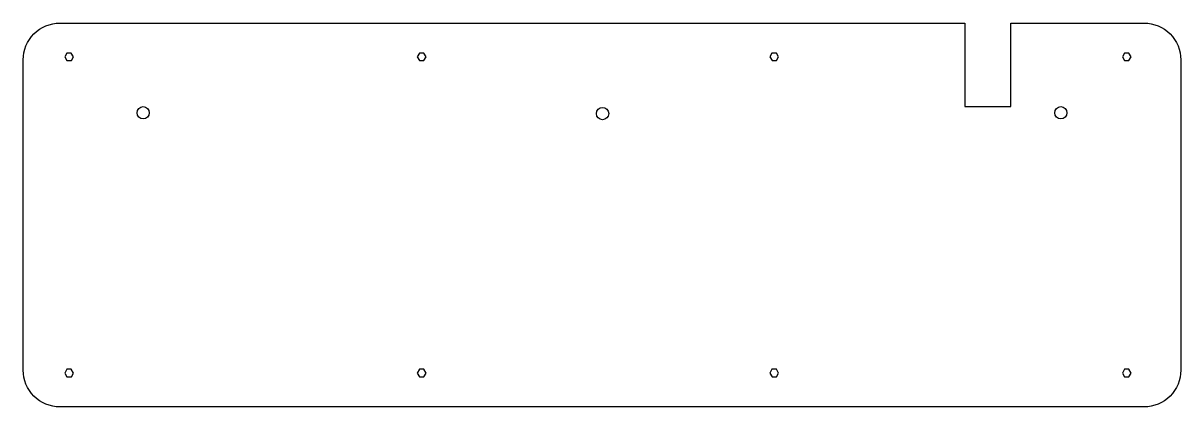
# Model space of a CAD drawing. Header units: millimetres. Extents: x -15 to 363, y -110 to 15.
import ezdxf

# ---------------------------------------------------------------- set-up
doc = ezdxf.new("R2010")
doc.units = ezdxf.units.MM
doc.layers.get('0').update_dxf_attribs({"linetype": 'CONTINUOUS'})

msp = doc.modelspace()

# ---------------------------------------------------------------- linework, layer by layer
msp.add_lwpolyline([(292.24, 15), (292.24, -12.25), (307.24, -12.25), (307.24, 15), (350.66, 15, -0.414214), (362.66, 3), (362.66, -98.25, -0.414214), (350.66, -110.25), (-3, -110.25, -0.414214), (-15, -98.25), (-15, 3, -0.414214), (-3, 15)], format="xyb", close=True)
for points in [[(-0.71, 2.76), (0.72, 2.77), (1.42, 4), (0.71, 5.23), (-0.72, 5.23), (-1.42, 4)], [(114.29, 2.76), (115.72, 2.77), (116.42, 4), (115.71, 5.23), (114.28, 5.23), (113.58, 4)], [(229.29, 2.76), (230.72, 2.77), (231.42, 4), (230.71, 5.23), (229.28, 5.23), (228.58, 4)], [(344.29, 2.76), (345.72, 2.77), (346.42, 4), (345.71, 5.23), (344.28, 5.23), (343.58, 4)], [(0.72, -100.43), (1.42, -99.2), (0.71, -97.97), (-0.72, -97.97), (-1.42, -99.2), (-0.71, -100.44)], [(114.29, -100.44), (115.72, -100.43), (116.42, -99.2), (115.71, -97.97), (114.28, -97.97), (113.58, -99.2)], [(229.29, -100.44), (230.72, -100.43), (231.42, -99.2), (230.71, -97.97), (229.28, -97.97), (228.58, -99.2)], [(344.29, -100.44), (345.72, -100.43), (346.42, -99.2), (345.71, -97.97), (344.28, -97.97), (343.58, -99.2)]]:
    msp.add_lwpolyline(points, close=True)
for centre in [(24.15, -14.25), (174.02, -14.54), (323.51, -14.25)]:
    msp.add_circle(centre, 2)

doc.saveas('drawing.dxf')
